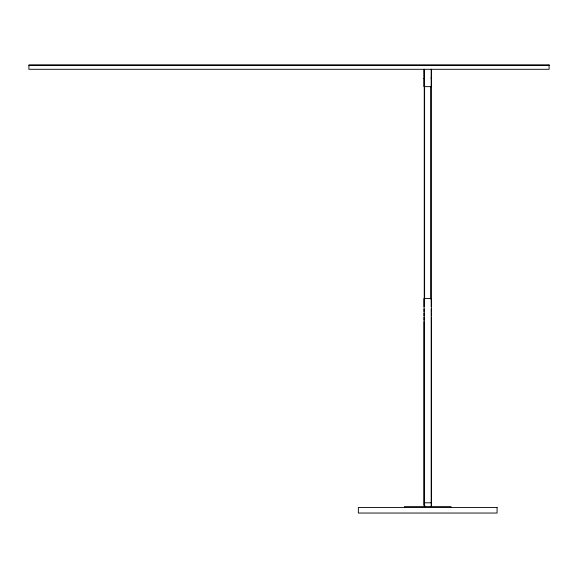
<?xml version="1.0" encoding="UTF-8"?>
<svg xmlns="http://www.w3.org/2000/svg" width="578" height="578" viewBox="0 0 578 578"><rect width="100%" height="100%" fill="white"/><g stroke="black" fill="none" stroke-linecap="round" stroke-linejoin="round"><path stroke-width="0.87" d="M431.166 78.521L431.188 69.295M431.116 77.965L431.123 77.792M424.31 78.225L424.266 78.572M423.92 78.572L423.905 69.295M28.9 65.307L549.1 65.307M424.266 502.795L431.174 502.795M431.52 78.572L431.535 69.295M424.317 77.806L424.252 69.295M451.042 507.491L451.042 506.624L404.398 506.624L404.398 507.491M431.535 78.659L431.535 86.635L423.905 86.635L423.905 78.659M431.535 307.214L431.535 298.544L423.905 298.544L423.905 307.214M431.535 308.601L431.535 311.549M431.535 312.936L431.535 315.884M431.535 317.271L431.535 320.219M431.535 321.606L431.535 506.624M431.188 78.659L431.188 307.214M431.188 308.587L431.188 506.624M430.841 86.751L430.841 299.101M424.599 86.751L424.599 299.101M424.252 78.659L424.252 307.214M424.252 308.587L424.252 505.237M423.905 308.601L423.905 311.549M423.905 312.936L423.905 315.884M423.905 317.271L423.905 320.219M423.905 321.606L423.905 505.237M424.108 505.237A1.38 0.491 90 0 1 424.519 506.104M424.462 505.23A1.38 0.542 90 0 1 424.931 506.111M549.1 64.96L28.9 64.96L28.9 69.295L549.1 69.295L549.1 64.96M497.08 507.491L358.36 507.491L358.36 513.04L497.08 513.04L497.08 507.491"/></g></svg>
